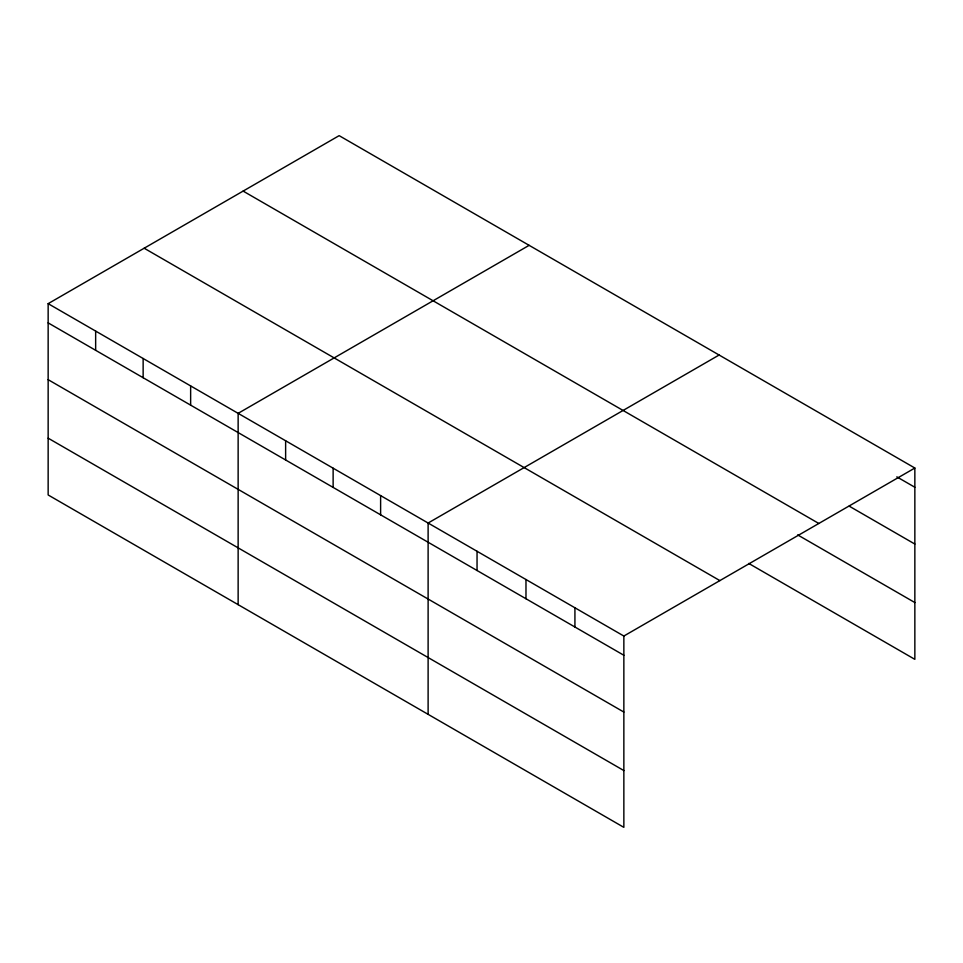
<?xml version="1.0" encoding="UTF-8"?>
<svg xmlns="http://www.w3.org/2000/svg" width="963" height="963" viewBox="0 0 963 963"><rect width="100%" height="100%" fill="white"/><g stroke="black" fill="none" stroke-linecap="round" stroke-linejoin="round"><path stroke-width="1.44" d="M48.15 303.658L623.855 636.037L623.855 827.349L48.15 494.97L48.15 303.658L339.145 135.651L914.85 468.03L914.85 659.342L748.733 563.427M529.132 245.336L238.138 413.344L238.138 604.656M719.108 355.022L428.114 523.029L428.114 714.329M623.855 636.037L914.85 468.03M896.818 476.854L914.85 487.254M849.173 506.129L914.85 544.047M243.121 191.095L818.827 523.475M797.665 534.898L914.85 602.549M144.173 248.225L719.879 580.605M48.15 322.882L623.855 655.261M48.15 379.675L623.855 712.054M48.15 438.177L623.855 770.556M574.923 607.785L574.923 627.009M525.979 579.533L525.979 598.757M477.046 551.281L477.046 570.505M380.614 495.608L380.614 514.832M333.126 468.187L333.126 487.41M285.626 440.765L285.626 459.989M190.638 385.922L190.638 405.146M143.138 358.501L143.138 377.725M95.65 331.079L95.65 350.303"/></g></svg>
